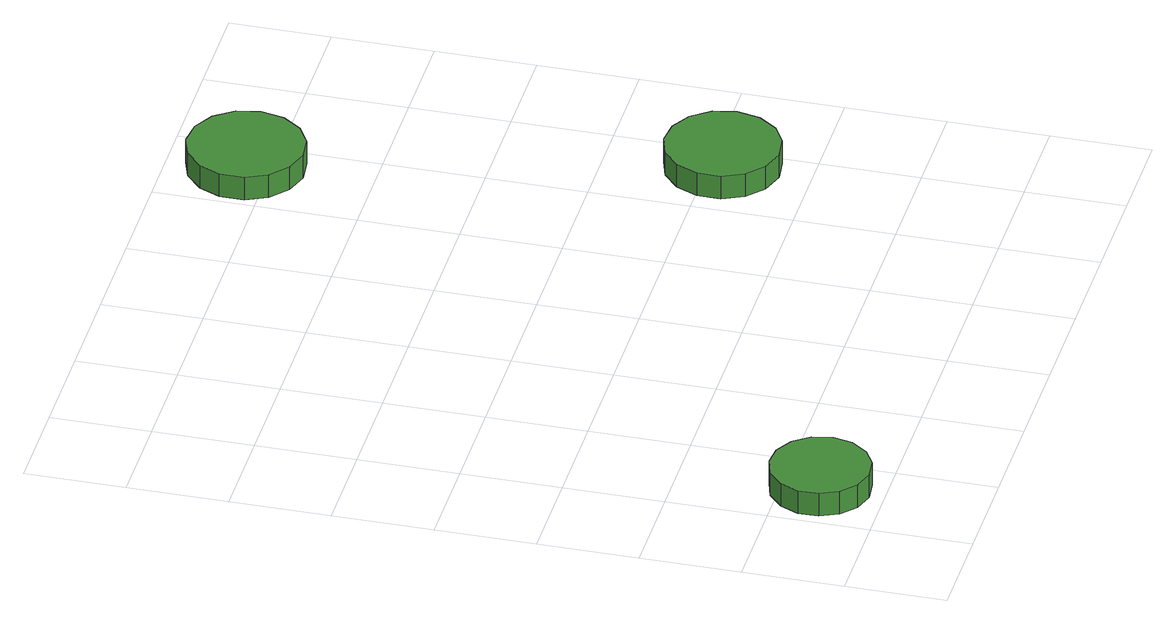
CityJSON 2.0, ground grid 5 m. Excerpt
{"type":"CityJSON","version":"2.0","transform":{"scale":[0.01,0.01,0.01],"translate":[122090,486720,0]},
"CityObjects":{
"tree1":{"type":"SolitaryVegetationObject","attributes":{"function":"something"},"geometry":[{"type":"MultiSurface","lod":"1","boundaries":[[[0,1,2,3,4,5,6,7,8,9,10,11,12,13,14]],[[15,16,17,18,19,20,21,22,23,24,25,26,27,28,29]],[[0,29,28,1]],[[1,28,27,2]],[[2,27,26,3]],[[3,26,25,4]],[[4,25,24,5]],[[5,24,23,6]],[[6,23,22,7]],[[7,22,21,8]],[[8,21,20,9]],[[9,20,19,10]],[[10,19,18,11]],[[11,18,17,12]],[[12,17,16,13]],[[13,16,15,14]],[[14,15,29,0]]]}]},
"tree2":{"type":"SolitaryVegetationObject","attributes":{"function":"something"},"geometry":[{"type":"MultiSurface","lod":"1","boundaries":[[[30,31,32,33,34,35,36,37,38,39,40,41,42,43,44]],[[45,46,47,48,49,50,51,52,53,54,55,56,57,58,59]],[[30,59,58,31]],[[31,58,57,32]],[[32,57,56,33]],[[33,56,55,34]],[[34,55,54,35]],[[35,54,53,36]],[[36,53,52,37]],[[37,52,51,38]],[[38,51,50,39]],[[39,50,49,40]],[[40,49,48,41]],[[41,48,47,42]],[[42,47,46,43]],[[43,46,45,44]],[[44,45,59,30]]]}]},
"tree3":{"type":"SolitaryVegetationObject","attributes":{"function":"something"},"geometry":[{"type":"MultiSurface","lod":"1","boundaries":[[[60,61,62,63,64,65,66,67,68,69,70,71,72,73,74]],[[75,76,77,78,79,80,81,82,83,84,85,86,87,88,89]],[[60,89,88,61]],[[61,88,87,62]],[[62,87,86,63]],[[63,86,85,64]],[[64,85,84,65]],[[65,84,83,66]],[[66,83,82,67]],[[67,82,81,68]],[[68,81,80,69]],[[69,80,79,70]],[[70,79,78,71]],[[71,78,77,72]],[[72,77,76,73]],[[73,76,75,74]],[[74,75,89,60]]]}]}
},
"vertices":[
[547,318,168],[526,418,168],[465,501,168],[377,552,168],[275,562,168],[178,531,168],[102,462,168],[60,369,168],[60,267,168],[102,173,168],[178,105,168],[275,73,168],[377,84,168],[465,135,168],[526,218,168],[526,218,41],[465,135,41],[377,84,41],[275,73,41],[178,105,41],[102,173,41],[60,267,41],[60,369,41],[102,462,41],[178,531,41],[275,562,41],[377,552,41],[465,501,41],[526,418,41],[547,318,41],
[3152,1436,173],[3128,1551,173],[3058,1646,173],[2957,1704,173],[2840,1717,173],[2728,1680,173],[2641,1602,173],[2593,1494,173],[2593,1377,173],[2641,1269,173],[2728,1191,173],[2840,1154,173],[2957,1167,173],[3058,1225,173],[3128,1321,173],[3128,1321,46],[3058,1225,46],[2957,1167,46],[2840,1154,46],[2728,1191,46],[2641,1269,46],[2593,1377,46],[2593,1494,46],[2641,1602,46],[2728,1680,46],[2840,1717,46],[2957,1704,46],[3058,1646,46],[3128,1551,46],[3152,1436,46],
[2606,3620,174],[2581,3737,174],[2511,3834,174],[2407,3893,174],[2288,3906,174],[2175,3869,174],[2086,3789,174],[2037,3680,174],[2037,3560,174],[2086,3451,174],[2175,3371,174],[2288,3334,174],[2407,3347,174],[2511,3407,174],[2581,3503,174],[2581,3503,47],[2511,3407,47],[2407,3347,47],[2288,3334,47],[2175,3371,47],[2086,3451,47],[2037,3560,47],[2037,3680,47],[2086,3789,47],[2175,3869,47],[2288,3906,47],[2407,3893,47],[2511,3834,47],[2581,3737,47],[2606,3620,47]
]}
